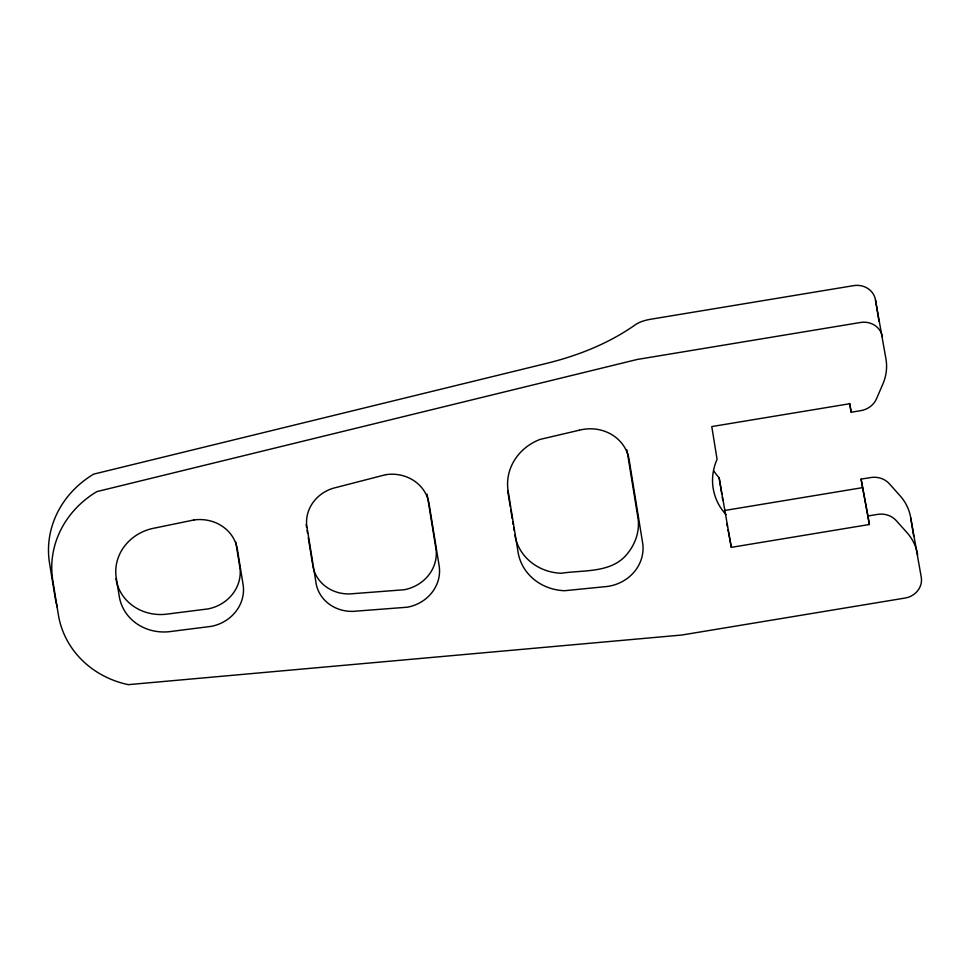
<?xml version="1.0" encoding="UTF-8"?>
<svg xmlns="http://www.w3.org/2000/svg" width="970" height="970" viewBox="0 0 970 970"><rect width="100%" height="100%" fill="white"/><g stroke="black" fill="none" stroke-linecap="round" stroke-linejoin="round"><path stroke-width="1.45" d="M849.538 403.411L851.187 412.25L860.766 410.662A20.273 18.685 -10.6 0 0 876.54 398.706L882.918 383.89A50.695 46.693 -10.6 0 0 886.034 359.385L875.498 300.009A19.267 17.751 -10.6 0 0 853.648 285.641L650.361 319.3A20.273 7.893 -9.2 0 0 635.556 324.611C609.245 343.21 578.932 355.299 547.795 363.083L93.678 474.136A94.866 87.385 -10.6 0 0 49.519 562.976L55.096 597.314A94.866 87.385 -10.6 0 0 57.375 607.268M728.009 529.681L731.319 547.359L869.35 524.503L861.081 479.132L870.648 477.555A20.273 18.685 -10.6 0 1 889.369 483.787L900.075 495.779A50.695 46.693 -10.6 0 1 910.757 518.004L921.294 577.368A19.267 17.751 -10.6 0 1 905.119 598.041L681.825 635.023L128.307 684.65A94.866 87.385 -10.6 0 1 58.358 614.762L52.78 580.424A94.866 87.385 -10.6 0 1 96.939 491.584L637.241 359.458L860.548 322.476A19.267 17.751 -10.6 0 1 882.385 336.857M724.42 510.523L862.451 487.667M861.081 479.132L867.968 515.979L877.547 514.391A20.273 18.685 -10.6 0 1 896.256 520.623L906.974 532.615A50.695 46.693 -10.6 0 1 917.656 554.84M713.884 471.044A58.758 54.126 -10.6 0 0 719.134 477.786L731.319 547.359M726.906 523.788L727.464 526.734M875.498 300.009L878.917 321.131M910.757 518.004L913.716 536.313M851.187 412.25L849.805 403.714L711.786 426.57L717.072 459.307A58.758 54.126 -10.6 0 0 726.021 514.633M867.968 515.979L869.35 524.503M719.134 477.786L721.777 494.154M722.262 497.125L722.735 500.108M626.935 449.922L638.018 518.271C639.897 530.723 635.556 543.552 627.748 553.252C612.118 573.537 583.637 569.766 561.29 573.27A50.682 46.693 -10.6 0 1 514.815 534.761M507.71 491.002L510.329 507.043M510.802 509.953L512.221 518.707M512.681 521.63L513.154 524.552M513.627 527.462L514.1 530.384M427.091 494.179L435.748 547.541A38.812 35.744 -10.6 0 1 404.09 589.76L353.322 593.652A37.454 34.508 -10.6 0 1 312.692 565.195M306.144 524.576L306.617 527.474M307.09 530.372L307.563 533.27M308.278 537.61L312.498 563.703M235.758 542.024L239.614 565.825A39.309 36.217 -10.6 0 1 208.053 608.905L168.319 613.937A46.596 42.922 -10.6 0 1 115.951 578.605M385.83 474.657L336.493 487.401A37.454 34.508 -10.6 0 0 307.284 528.977L315.759 581.151A37.454 34.508 -10.6 0 0 356.584 611.1L407.351 607.208A38.812 35.744 -10.6 0 0 439.01 564.989L429.176 504.424A38.812 35.744 -10.6 0 0 385.83 474.657M579.272 430.219L539.987 439.422A50.682 46.693 -10.6 0 0 508.122 490.941L518.077 552.209A50.682 46.693 -10.6 0 0 564.552 590.718L604.686 586.729A40.51 37.321 -10.6 0 0 642.613 542.8L629.093 459.574A40.51 37.321 -10.6 0 0 579.272 430.219M194.036 519.944L154.8 528.032A46.596 42.922 -10.6 0 0 116.351 578.459L119.213 596.053A46.596 42.922 -10.6 0 0 171.593 631.385L211.327 626.353A39.309 36.217 -10.6 0 0 242.876 583.273L237.565 550.56A39.309 36.217 -10.6 0 0 194.036 519.944"/></g></svg>
